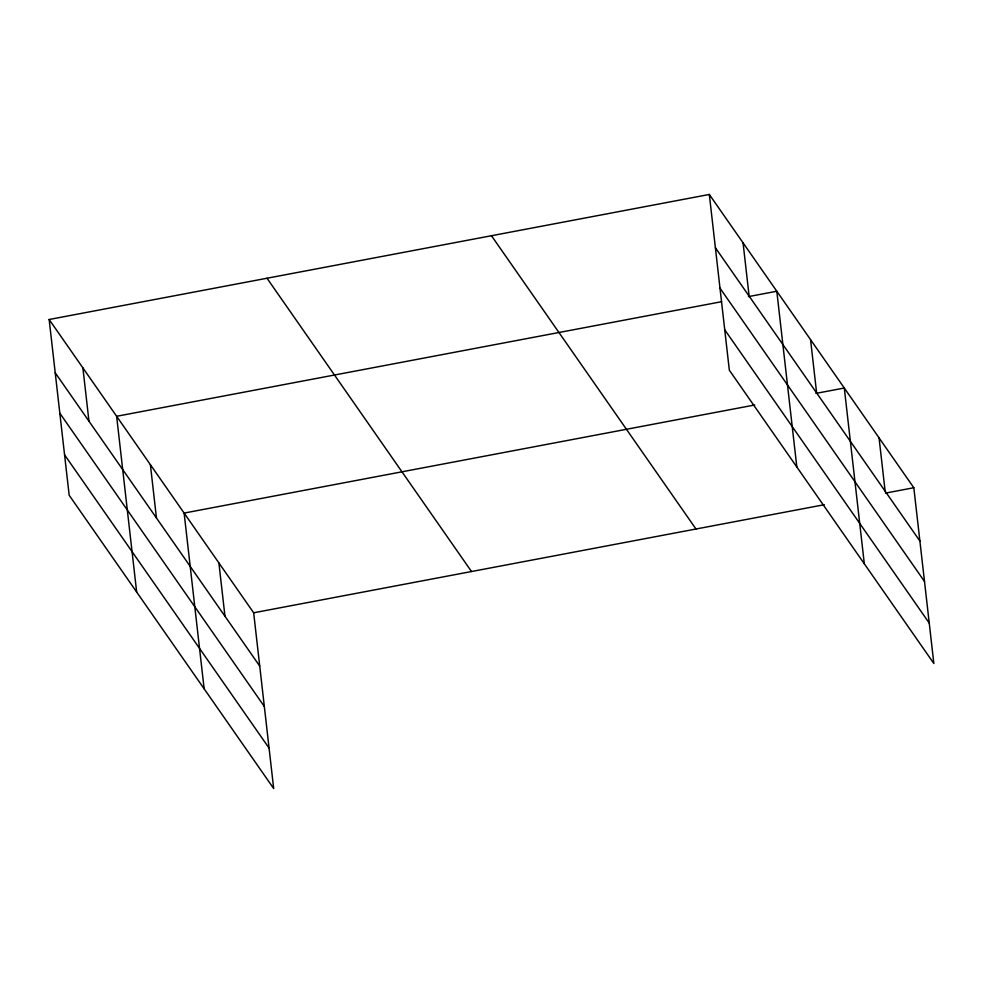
<?xml version="1.0" encoding="UTF-8"?>
<svg xmlns="http://www.w3.org/2000/svg" width="983" height="983" viewBox="0 0 983 983"><rect width="100%" height="100%" fill="white"/><g stroke="black" fill="none" stroke-linecap="round" stroke-linejoin="round"><path stroke-width="1.47" d="M49.15 319.5L253.663 612.79L273.679 788.538L69.179 495.26L49.15 319.5L709.321 194.462L913.821 487.74L933.85 663.5L729.337 370.21L709.321 194.462M721.596 301.695L116.633 416.288L136.662 592.036M748.456 296.608L776.803 291.238L796.832 466.999M754.76 404.984L184.128 513.077L204.145 688.825M815.939 393.397L844.299 388.027L864.315 563.775M253.663 612.79L824.295 504.709M885.474 493.11L913.821 487.74M715.391 247.753L919.904 541.043M719.998 288.166L924.499 581.457M724.741 329.796L929.242 623.087M491.463 235.723L695.976 529.014M267.007 278.238L471.508 571.528M55.22 372.803L259.733 666.093M59.828 413.216L264.341 706.494M64.571 454.846L269.084 748.137M879.06 437.89L885.13 491.181M810.545 339.639L816.627 392.93M743.062 242.85L749.132 296.153M218.89 562.927L224.96 616.23M150.387 464.676L156.457 517.98M82.891 367.888L88.962 421.191"/></g></svg>
